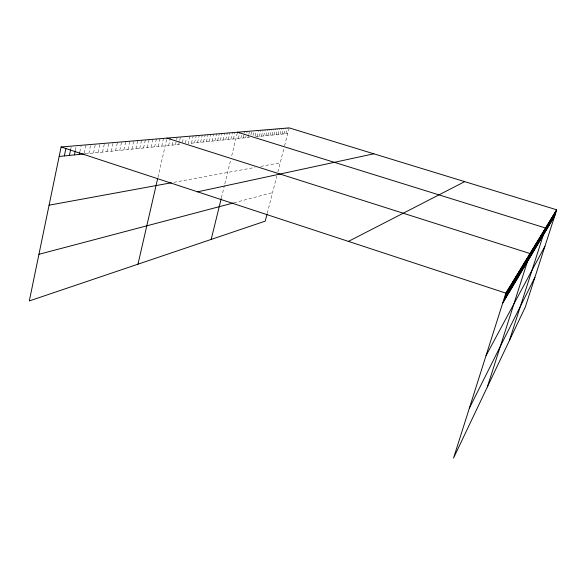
<?xml version="1.0" encoding="UTF-8"?>
<svg xmlns="http://www.w3.org/2000/svg" width="586" height="586" viewBox="0 0 586 586"><rect width="100%" height="100%" fill="white"/><g stroke="black" fill="none" stroke-linecap="round" stroke-linejoin="round"><path stroke-width="0.44" stroke-dasharray="2.93 2.2" d="M70.825 148.654L71.177 146.961M75.462 149.884L75.99 147.379M79.828 151.928L81.058 146.119M84.296 153.114L86.039 144.889M88.845 153.466L90.757 144.493M93.496 152.997L95.401 144.105M98.06 152.543L99.957 143.724M102.55 152.089L104.44 143.35M106.967 151.649L108.85 142.977M111.303 151.217L113.179 142.618M115.567 150.785L117.434 142.259M119.764 150.368L121.624 141.907M123.895 149.95L125.748 141.563M127.953 149.547L129.799 141.226M131.945 149.144L133.784 140.889M135.879 148.756L137.71 140.567M139.746 148.368L141.57 140.244M143.555 147.987L145.372 139.922M147.306 147.606L149.115 139.607M150.998 147.24L152.792 139.3M154.631 146.874L156.418 138.999M158.205 146.515L159.993 138.699M161.729 146.163L163.509 138.406M157.949 177.36L166.973 138.113M168.658 145.467L170.423 137.827M172.064 145.13L172.841 141.753M175.419 144.793L176.386 140.611M176.584 139.768L177.162 137.263M178.723 144.464L179.499 141.138M179.69 140.31L180.466 136.985M182.363 142.486L183.521 137.542M185.381 142.991L186.531 138.084M190.069 136.179L188.348 143.497L249.526 137.366M191.468 143.182L193.182 135.923M194.545 142.874L196.244 135.666M197.57 142.574L199.269 135.41M200.559 142.273L202.251 135.161M203.503 141.98L205.188 134.919M206.411 141.687L208.089 134.67M209.275 141.402L210.945 134.436M212.103 141.116L213.765 134.201M214.894 140.838L216.549 133.967M217.64 140.559L219.289 133.733M220.358 140.288L221.999 133.505M223.032 140.025L224.665 133.286M225.676 139.761L227.302 133.066M228.284 139.497L229.902 132.846M230.855 139.241L232.474 132.634M233.396 138.985L235.001 132.421M221.405 197.79L224.401 185.572M224.804 183.945L230.759 159.678M231.748 155.664L237.506 132.209M238.377 138.486L239.777 132.817M240.824 138.237L241.615 135.022M243.241 137.996L244.23 133.996M244.428 133.198L244.816 131.601M245.622 137.761L246.017 136.172M246.801 132.993L247.197 131.403M247.973 137.527L248.567 135.154M248.757 134.362L249.541 131.205M250.889 134.934L251.665 131.791M252.984 135.498L253.958 131.601M255.086 135.945L256.412 130.627M257.108 136.611L258.646 130.444M259.32 136.384L260.858 130.253M261.502 136.172L263.033 130.077M263.663 135.952L265.187 129.894M265.802 135.74L267.319 129.718M267.912 135.527L269.421 129.543M269.992 135.315L271.501 129.367M272.058 135.11L273.559 129.191M274.094 134.905L275.588 129.023M276.109 134.707L277.596 128.854M278.101 134.509L279.581 128.686M280.064 134.311L281.544 128.524M282.012 134.113L283.485 128.363M283.932 133.923L285.397 128.202M285.836 133.733L287.294 128.041M267.245 213.26L276.782 176.122M277.845 171.984L283.946 148.236M284.569 145.797L289.169 127.887M234.012 202.8L272.541 192.626M173.83 182.327L255.042 167.45M260.792 166.395L280.196 162.842M84.904 153.862L181.162 144.215M255.613 136.758L287.719 133.542"/><path stroke-width="0.88" d="M556.7 209.795L505.85 293.125L453.527 458.113L525.312 307.071L556.7 209.795L289.169 127.887L61.112 146.976L29.3 300.948L265.216 221.149L267.04 214.051M64.335 155.92L65.932 148.251M69.419 155.407L70.65 149.496M74.407 154.909L75.286 150.727M79.308 154.418L79.652 152.763M137.974 264.191L157.568 179.008M211.18 239.425L221.208 198.603M503.85 301.233L507.051 291.154M505.059 299.204L508.23 289.22M506.245 297.212L509.388 287.33M507.41 295.263L510.516 285.47M508.545 293.352L511.629 283.653M509.666 291.476L512.721 281.866M510.758 289.638L513.783 280.115M511.834 287.836L514.83 278.401M512.889 286.063L515.863 276.717M513.922 284.327L516.867 275.061M514.933 282.628L517.863 273.442M515.929 280.95L518.83 271.845M516.911 279.31L519.782 270.285M517.87 277.698L520.72 268.747M518.815 276.109L521.643 267.238M519.738 274.556L522.544 265.758M520.654 273.025L523.437 264.308M521.547 271.523L524.309 262.872M522.426 270.043L525.166 261.473M523.291 268.593L526.008 260.089M524.14 267.165L526.836 258.734M524.975 265.766L527.649 257.393M525.796 264.381L528.455 256.082M526.609 263.026L529.239 254.793M487.347 386.958L530.015 253.526L166.973 138.113M528.191 260.367L530.784 252.258M528.968 259.056L531.546 251.02M529.737 257.774L532.293 249.797M530.491 256.507L533.026 248.589M531.231 255.262L533.743 247.409M531.963 254.038L534.454 246.245M532.681 252.837L535.157 245.095M533.385 251.65L535.846 243.966M534.08 250.478L536.527 242.86M534.769 249.328L537.194 241.762M535.443 248.193L537.845 240.685M536.102 247.08L538.497 239.623M536.761 245.981L539.135 238.575M537.406 244.897L539.765 237.55M538.043 243.827L540.38 236.532M538.666 242.78L540.995 235.535M539.281 241.74L541.596 234.547M539.896 240.721L542.189 233.58M540.49 239.711L542.768 232.62M541.083 238.722L543.347 231.675M541.669 237.74L543.918 230.745M542.24 236.781L544.475 229.829M542.804 235.828L545.024 228.921M509.395 340.554L545.573 228.035L237.506 132.209M543.918 233.96L546.108 227.148M544.46 233.052L546.635 226.284M544.995 232.151L547.163 225.427M545.529 231.258L547.676 224.585M546.049 230.386L548.181 223.749M546.562 229.522L548.686 222.929M547.075 228.665L549.185 222.116M547.573 227.822L549.668 221.318M548.071 226.994L550.151 220.526M548.562 226.174L550.628 219.743M549.038 225.361L551.096 218.974M549.514 224.563L551.565 218.212M549.99 223.771L552.019 217.465M550.452 222.995L552.473 216.725M550.913 222.219L552.92 215.992M551.367 221.464L553.36 215.267M551.814 220.71L553.792 214.557M552.254 219.97L554.224 213.853M552.686 219.237L554.649 213.157M553.118 218.512L555.074 212.469M553.543 217.794L555.484 211.788M553.968 217.091L555.894 211.114M554.385 216.395L556.297 210.455M469.327 408.274L534.901 277.346M486.021 355.658L544.929 246.281M502.62 303.299L554.796 215.699M348.436 241.395L464.713 181.631M38.94 254.309L233.213 203.012M197.607 191.827L373.831 153.81M49.085 205.188L171.368 182.781M59.164 156.44L84.12 153.935M61.112 146.976L505.85 293.125"/></g></svg>
